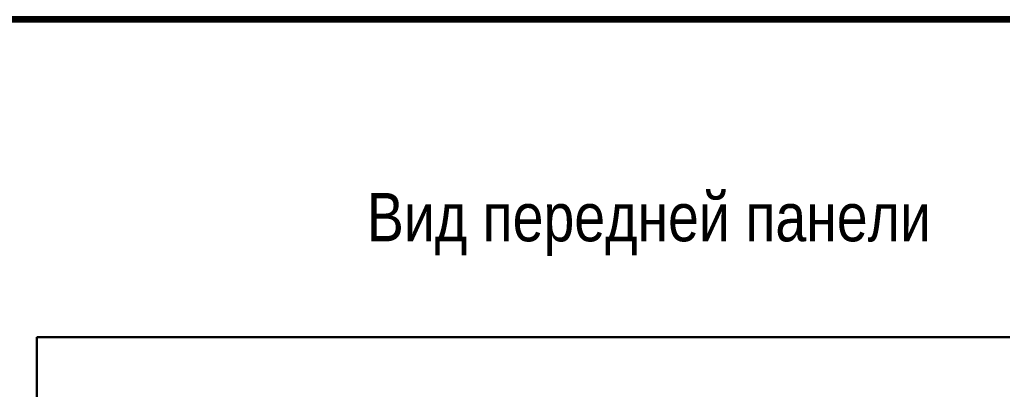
# Model space of a CAD drawing. Header units: millimetres. Extents: x -6000 to 26000, y -6000 to 26000.
# Drawn here: x 73.9 to 144.9, y -3316.1 to -3289.3 of the extents above; entities that cross this region are included whole.
import ezdxf

# ---------------------------------------------------------------- set-up
doc = ezdxf.new("R2010")
doc.units = ezdxf.units.MM
doc.header["$MEASUREMENT"] = 0
for name, color, linetype, lineweight in [('0_Ном._пера__246', 7, 'Continuous', 100), ('Аннотация - Текст_Ном._пера__1', 7, 'Continuous', 15), ('Чертеж и Рисунок_Ном._пера__21', 7, 'Continuous', 30)]:
    doc.layers.add(name, color=color, linetype=linetype, lineweight=lineweight)
doc.styles.add('СГЕНЕРИР_СТИЛЬ_1', font='ARIALN.TTF')

msp = doc.modelspace()

# ---------------------------------------------------------------- linework, layer by layer
at = {"layer": '0_Ном._пера__246', "color": 7, "linetype": 'Continuous', "lineweight": 100, "flags": 128}
msp.add_lwpolyline([(415, -3576.284), (415, -3289.284), (20, -3289.284), (20, -3576.284)], close=True, dxfattribs=at)
at = {"layer": 'Чертеж и Рисунок_Ном._пера__21', "color": 7, "linetype": 'Continuous', "lineweight": 30}
for p, q in [((75.114, -3312.276), (158.574, -3312.276)), ((75.114, -3562.674), (75.114, -3312.276))]:
    msp.add_line(p, q, dxfattribs=at)

# ---------------------------------------------------------------- texts
at = {"layer": 'Аннотация - Текст_Ном._пера__1', "color": 7, "linetype": 'Continuous', "lineweight": 15, "insert": (119.364, -3301.832), "char_height": 3.5, "attachment_point": 2, "style": 'СГЕНЕРИР_СТИЛЬ_1'}
msp.add_mtext('\\A1;{\\pqc;\\fArial Narrow|b0|i0|c204|p34;Вид передней панели}', dxfattribs=at)

doc.saveas('drawing.dxf')
